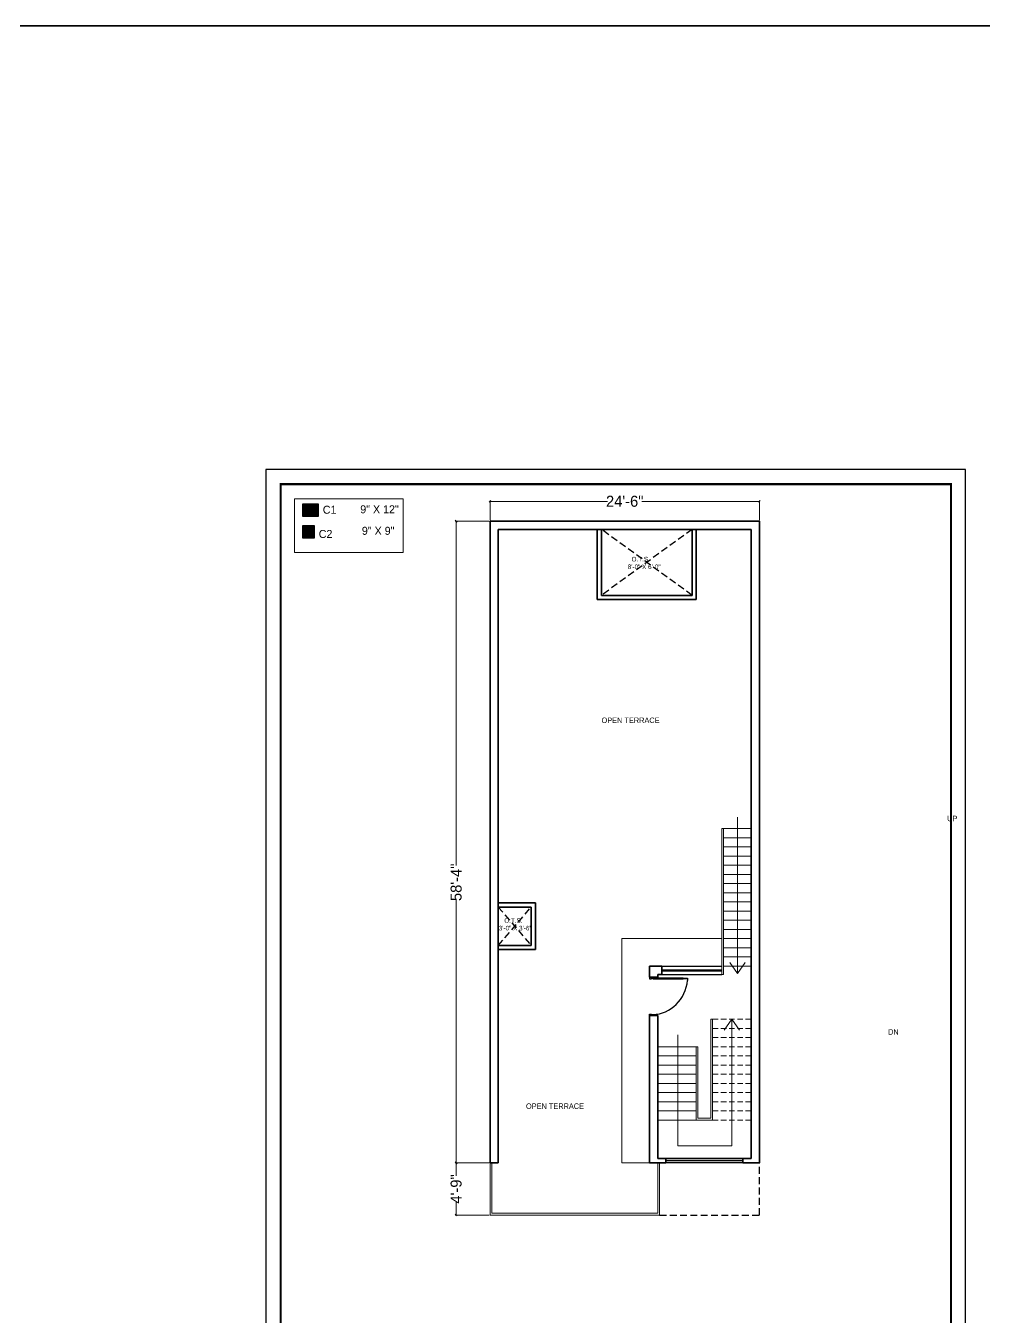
# Model space of a CAD drawing. Header units: millimetres. Extents: x -6808 to 215771, y -89660 to -16303.
# Drawn here: x 95602 to 96649, y -48018 to -46609 of the extents above; entities that cross this region are included whole.
import ezdxf

# ---------------------------------------------------------------- set-up
doc = ezdxf.new("R2010")
doc.units = ezdxf.units.MM
doc.header["$PDMODE"] = 35
doc.linetypes.add('DASHED', pattern=[0.75, 0.5, -0.25])
doc.layers.get('0').update_dxf_attribs({"color": 8})
for name, color, linetype, lineweight in [('column', 5, 'Continuous', 30), ('dim2', 6, 'Continuous', 20), ('Projection', 190, 'DASHED', 25), ('railing', 190, 'Continuous', 13), ('STAIR', 252, 'Continuous', 15), ('text', 7, 'Continuous', 25), ('wall', 7, 'Continuous', 35)]:
    doc.layers.add(name, color=color, linetype=linetype, lineweight=lineweight)
for name, color, linetype in [('FORMAT', 7, 'Continuous'), ('NET 01', 8, 'Continuous'), ('WIN', 5, 'Continuous')]:
    doc.layers.add(name, color=color, linetype=linetype)
doc.styles.add('cdim', font='arial.ttf')
doc.styles.add('SAJ', font='eurr____.ttf')
doc.dimstyles.new('SAJ', dxfattribs={"dimtxt": 5, "dimasz": 2, "dimexe": 1, "dimexo": 1, "dimgap": 0.09375, "dimtad": 0, "dimdec": 1, "dimzin": 0, "dimdsep": 46, "dimlunit": 4, "dimtxsty": 'SAJ', "dimblk": 'OBLIQUE', "dimcen": 0.125, "dimdle": 0.375, "dimadec": 0, "dimazin": 0, "dimtfac": 1, "dimtdec": 1, "dimtofl": 0, "dimtmove": 0, "dimatfit": 3, "dimldrblk": 'OBLIQUE', "dimfxl": 1, "dimtolj": 1, "dimtzin": 0, "dimlwd": 5, "dimlwe": 5, "dimarcsym": 1})

# ---------------------------------------------------------------- blocks, each defined once
blk = doc.blocks.new('_Oblique')
at = {"color": 0, "linetype": 'ByBlock', "lineweight": -2}
blk.add_line((-0.5, -0.5), (0.5, 0.5), dxfattribs=at)
blk = doc.blocks.new('*D873')
at = {"layer": 'Defpoints', "color": 0, "transparency": 16777216}
for p in [(96403.2, -47128.1), (96109.2, -47149.7), (96403.2, -47149.7)]:
    blk.add_point(p, dxfattribs=at)
at = {"layer": 'dim2', "color": 0, "linetype": 'DASHED', "lineweight": 5, "transparency": 16777216}
for p, q in [((96108.8, -47128.1), (96237.7, -47128.1)), ((96109.2, -47148.7), (96109.2, -47127.1)), ((96403.5, -47128.1), (96274.6, -47128.1)), ((96403.2, -47148.7), (96403.2, -47127.1))]:
    blk.add_line(p, q, dxfattribs=at)
at = {"layer": 'dim2', "color": 0, "lineweight": 5, "transparency": 16777216, "xscale": 2, "yscale": 2, "zscale": 2, "rotation": 180}
blk.add_blockref('_Oblique', (96109.2, -47128.1), dxfattribs=at)
at = {"layer": 'dim2', "color": 0, "lineweight": 5, "transparency": 16777216, "xscale": 2, "yscale": 2, "zscale": 2}
blk.add_blockref('_Oblique', (96403.2, -47128.1), dxfattribs=at)
at = {"layer": 'dim2', "color": 0, "transparency": 16777216, "insert": (96256.2, -47128.1), "char_height": 12, "attachment_point": 5, "style": 'SAJ'}
blk.add_mtext('\\A1;24\'-6"', dxfattribs=at)
blk = doc.blocks.new('*D874')
at = {"layer": 'Defpoints', "color": 0, "transparency": 16777216}
for p in [(96109.2, -47149.7), (96072.2, -47849.7), (96109.2, -47849.7)]:
    blk.add_point(p, dxfattribs=at)
at = {"layer": 'dim2', "color": 0, "linetype": 'DASHED', "lineweight": 5, "transparency": 16777216}
for p, q in [((96108.2, -47149.7), (96071.2, -47149.7)), ((96072.2, -47149.3), (96072.2, -47525.2)), ((96072.2, -47850), (96072.2, -47562.1)), ((96108.2, -47849.7), (96071.2, -47849.7))]:
    blk.add_line(p, q, dxfattribs=at)
at = {"layer": 'dim2', "color": 0, "lineweight": 5, "transparency": 16777216, "xscale": 2, "yscale": 2, "zscale": 2}
for p, rotation in [((96072.2, -47149.7), 90), ((96072.2, -47849.7), 270)]:
    blk.add_blockref('_Oblique', p, dxfattribs=dict(at, rotation=rotation))
at = {"layer": 'dim2', "color": 0, "transparency": 16777216, "insert": (96072.2, -47543.7), "char_height": 12, "attachment_point": 5, "rotation": 90, "style": 'SAJ'}
blk.add_mtext('\\A1;58\'-4"', dxfattribs=at)
blk = doc.blocks.new('*D875')
at = {"layer": 'Defpoints', "color": 0, "transparency": 16777216}
for p in [(96109.2, -47849.7), (96072.2, -47906.7), (96109.2, -47906.7)]:
    blk.add_point(p, dxfattribs=at)
at = {"layer": 'dim2', "color": 0, "linetype": 'DASHED', "lineweight": 5, "transparency": 16777216}
for p, q in [((96108.2, -47849.7), (96071.2, -47849.7)), ((96072.2, -47849.3), (96072.2, -47864.1)), ((96072.2, -47907), (96072.2, -47892.3)), ((96108.2, -47906.7), (96071.2, -47906.7))]:
    blk.add_line(p, q, dxfattribs=at)
at = {"layer": 'dim2', "color": 0, "lineweight": 5, "transparency": 16777216, "xscale": 2, "yscale": 2, "zscale": 2}
for p, rotation in [((96072.2, -47849.7), 90), ((96072.2, -47906.7), 270)]:
    blk.add_blockref('_Oblique', p, dxfattribs=dict(at, rotation=rotation))
at = {"layer": 'dim2', "color": 0, "transparency": 16777216, "insert": (96072.2, -47878.2), "char_height": 12, "attachment_point": 5, "rotation": 90, "style": 'SAJ'}
blk.add_mtext('\\A1;4\'-9"', dxfattribs=at)
blk = doc.blocks.new('QEWFWE')
at = {"layer": 'NET 01'}
for p, q in [((238503.4, 15011.8), (238503.4, 15015.8)), ((238503.4, 15015.8), (238505.4, 15015.8)), ((238504, 15011.8), (238503.4, 15011.8)), ((238503.4, 15011.8), (238503.4, 14988.3)), ((238504, 15015.8), (238504, 15011.8)), ((238504, 14988.3), (238504, 15011.8)), ((238503.4, 14988.3), (238503.4, 14984.4)), ((238504, 14988.3), (238503.4, 14988.3)), ((238503.4, 14984.4), (238504, 14984.4)), ((238504, 14984.4), (238504, 14988.3))]:
    blk.add_line(p, q, dxfattribs=at)
for points in [[(238503.4, 14984.4), (238502.4, 14984.4), (238502.4, 14981.4), (238503.9, 14981.4), (238503.9, 14982.9), (238503.9, 14983.2), (238503.4, 14983.2)], [(238536, 14984.4), (238537.1, 14984.4), (238537.1, 14981.4), (238535.6, 14981.4), (238535.6, 14982.9), (238535.6, 14983.2), (238536, 14983.2)]]:
    blk.add_lwpolyline(points, close=True, dxfattribs=at)
blk.add_ellipse((238504.2, 14985.6), major_axis=(-29.3, 13.5), ratio=0.925766, start_param=-2.718612, end_param=-1.204625, dxfattribs=at)

msp = doc.modelspace()

# ---------------------------------------------------------------- hatches: boundary and pattern name
at = {"layer": 'column', "ltscale": 2}
for points in [[(95904.497, -47131.331), (95904.497, -47144.43), (95921.962, -47144.43), (95921.962, -47131.331)], [(95917.596, -47167.879), (95917.596, -47154.78), (95904.497, -47154.78), (95904.497, -47167.879)]]:
    msp.add_hatch(color=5, dxfattribs=at).paths.add_polyline_path(points)

# ---------------------------------------------------------------- linework, layer by layer
at = {"layer": 'column', "lineweight": 18}
msp.add_lwpolyline([(95895.848, -47125.281), (96014.527, -47125.281), (96014.527, -47183.954), (95895.848, -47183.954)], close=True, dxfattribs=at)
at = {"layer": 'column', "ltscale": 2}
for points in [[(95904.497, -47131.331), (95904.497, -47144.43), (95921.962, -47144.43), (95921.962, -47131.331)], [(95904.497, -47167.879), (95917.596, -47167.879), (95917.596, -47154.78), (95904.497, -47154.78)]]:
    msp.add_lwpolyline(points, close=True, dxfattribs=at)
at = {"layer": 'FORMAT', "color": 0}
msp.add_lwpolyline([(95864.481, -47093.321), (95864.481, -48177.97), (96628.319, -48177.97), (96628.319, -47093.321)], close=True, dxfattribs=at)
msp.add_lwpolyline([(95864.481, -47093.321), (95864.481, -48177.97), (96628.319, -48177.97), (96628.319, -47093.321)], close=True, dxfattribs=at)
at = {"layer": 'FORMAT', "color": 0, "const_width": 2.24}
msp.add_lwpolyline([(95880.558, -47109.397), (95880.558, -48161.894), (96612.242, -48161.894), (96612.242, -47109.397)], close=True, dxfattribs=at)
msp.add_lwpolyline([(95880.558, -47109.397), (95880.558, -48161.894), (96612.242, -48161.894), (96612.242, -47109.397)], close=True, dxfattribs=at)
at = {"layer": 'Projection', "ltscale": 15}
for p, q in [((96329.674, -47230.66), (96230.674, -47158.66)), ((96329.674, -47158.66), (96230.674, -47230.66)), ((96118.174, -47570.66), (96154.174, -47612.66)), ((96118.174, -47612.66), (96154.174, -47570.66)), ((96403.174, -47906.66), (96403.174, -47849.66)), ((96294.174, -47906.66), (96403.174, -47906.66))]:
    msp.add_line(p, q, dxfattribs=at)
at = {"layer": 'railing', "color": 1}
for p, q in [((96362.174, -47485.16), (96362.174, -47644.16)), ((96364.174, -47485.16), (96362.174, -47485.16)), ((96362.174, -47644.16), (96364.174, -47644.16)), ((96350.174, -47693.16), (96350.174, -47801.16)), ((96350.174, -47693.16), (96352.174, -47693.16)), ((96334.174, -47723.16), (96336.174, -47723.16)), ((96336.174, -47723.16), (96336.174, -47801.16)), ((96336.174, -47801.16), (96350.174, -47801.16))]:
    msp.add_line(p, q, dxfattribs=at)
at = {"layer": 'railing'}
for p, q in [((96253.174, -47605.16), (96253.174, -47849.66)), ((96253.174, -47605.16), (96362.174, -47605.16)), ((96109.174, -47849.66), (96109.174, -47906.66)), ((96111.174, -47849.66), (96111.174, -47904.66)), ((96283.174, -47849.66), (96253.174, -47849.66)), ((96292.174, -47849.66), (96292.174, -47904.66)), ((96294.174, -47849.66), (96294.174, -47906.66)), ((96294.174, -47906.66), (96109.174, -47906.66)), ((96292.174, -47904.66), (96111.174, -47904.66))]:
    msp.add_line(p, q, dxfattribs=at)
at = {"layer": 'STAIR'}
for p, q in [((96364.174, -47485.16), (96364.174, -47644.16)), ((96364.174, -47485.16), (96394.174, -47485.16)), ((96364.174, -47495.16), (96394.174, -47495.16)), ((96364.174, -47505.16), (96394.174, -47505.16)), ((96364.174, -47515.16), (96394.174, -47515.16)), ((96364.174, -47525.16), (96394.174, -47525.16)), ((96364.174, -47535.16), (96394.174, -47535.16)), ((96364.174, -47545.16), (96394.174, -47545.16)), ((96364.174, -47555.16), (96394.174, -47555.16)), ((96364.174, -47565.16), (96394.174, -47565.16)), ((96364.174, -47575.16), (96394.174, -47575.16)), ((96364.174, -47585.16), (96394.174, -47585.16)), ((96364.174, -47595.16), (96394.174, -47595.16)), ((96364.174, -47605.16), (96394.174, -47605.16)), ((96364.174, -47615.16), (96394.174, -47615.16)), ((96364.174, -47625.16), (96394.174, -47625.16)), ((96364.174, -47635.16), (96394.174, -47635.16)), ((96352.174, -47693.16), (96352.174, -47803.16)), ((96314.01, -47831.23), (96314.01, -47710.105)), ((96292.174, -47723.16), (96334.174, -47723.16)), ((96334.174, -47723.16), (96334.174, -47803.16)), ((96292.174, -47733.16), (96334.174, -47733.16)), ((96292.174, -47743.16), (96334.174, -47743.16)), ((96292.174, -47753.16), (96334.174, -47753.16)), ((96292.174, -47763.16), (96334.174, -47763.16)), ((96292.174, -47773.16), (96334.174, -47773.16)), ((96292.174, -47783.16), (96334.174, -47783.16)), ((96292.174, -47793.16), (96334.174, -47793.16)), ((96292.174, -47803.16), (96334.174, -47803.16)), ((96334.174, -47803.16), (96352.174, -47803.16))]:
    msp.add_line(p, q, dxfattribs=at)
at = {"layer": 'STAIR', "linetype": 'DASHED', "ltscale": 12}
for p, q in [((96352.174, -47693.16), (96394.174, -47693.16)), ((96352.174, -47703.16), (96394.174, -47703.16)), ((96352.174, -47713.16), (96394.174, -47713.16)), ((96352.174, -47723.16), (96394.174, -47723.16)), ((96352.174, -47733.16), (96394.174, -47733.16)), ((96352.174, -47743.16), (96394.174, -47743.16)), ((96352.174, -47753.16), (96394.174, -47753.16)), ((96352.174, -47763.16), (96394.174, -47763.16)), ((96352.174, -47773.16), (96394.174, -47773.16)), ((96352.174, -47783.16), (96394.174, -47783.16)), ((96352.174, -47793.16), (96394.174, -47793.16)), ((96352.174, -47803.16), (96394.174, -47803.16))]:
    msp.add_line(p, q, dxfattribs=at)
at = {"layer": 'wall'}
for p, q in [((96403.174, -47149.66), (96109.174, -47149.66)), ((96109.174, -47149.66), (96109.174, -47849.66)), ((96118.174, -47158.66), (96118.174, -47849.66)), ((96394.174, -47158.66), (96118.174, -47158.66)), ((96248.674, -47158.66), (96253.174, -47158.66)), ((96394.174, -47158.66), (96394.174, -47845.16)), ((96403.174, -47149.66), (96403.174, -47849.66)), ((96118.174, -47230.66), (96118.174, -47235.16)), ((96283.174, -47635.16), (96296.674, -47635.16)), ((96283.174, -47644.16), (96283.174, -47635.16)), ((96296.674, -47644.16), (96296.674, -47635.16)), ((96283.174, -47644.16), (96283.174, -47647.16)), ((96283.174, -47647.16), (96292.174, -47647.16)), ((96292.174, -47644.16), (96296.674, -47644.16)), ((96292.174, -47644.16), (96292.174, -47647.16)), ((96283.174, -47689.16), (96283.174, -47849.66)), ((96283.174, -47689.16), (96292.174, -47689.16)), ((96292.174, -47689.16), (96292.174, -47845.16)), ((96118.174, -47849.66), (96109.174, -47849.66))]:
    msp.add_line(p, q, dxfattribs=at)
at = {"layer": 'wall', "color": 1}
for p, q in [((96226.174, -47235.16), (96226.174, -47158.66)), ((96230.674, -47230.66), (96230.674, -47158.66)), ((96329.674, -47158.66), (96329.674, -47230.66)), ((96334.174, -47158.66), (96334.174, -47235.16)), ((96329.674, -47230.66), (96230.674, -47230.66)), ((96334.174, -47235.16), (96226.174, -47235.16)), ((96118.174, -47566.16), (96158.674, -47566.16)), ((96118.174, -47570.66), (96154.174, -47570.66)), ((96154.174, -47570.66), (96154.174, -47612.66)), ((96158.674, -47566.16), (96158.674, -47617.16)), ((96118.174, -47612.66), (96154.174, -47612.66)), ((96118.174, -47617.16), (96158.674, -47617.16)), ((96283.174, -47849.66), (96301.174, -47849.66)), ((96292.174, -47845.16), (96301.174, -47845.16)), ((96301.174, -47845.16), (96301.174, -47849.66)), ((96385.174, -47845.16), (96394.174, -47845.16)), ((96385.174, -47845.16), (96385.174, -47849.66)), ((96385.174, -47849.66), (96403.174, -47849.66))]:
    msp.add_line(p, q, dxfattribs=at)
at = {"layer": 'wall'}
msp.add_lwpolyline([(93155.422, -46609.38), (112001.612, -46609.38), (112001.612, -48747.451), (93155.422, -48747.451)], close=True, dxfattribs=at)
at = {"layer": 'WIN'}
for p, q in [((96296.674, -47635.16), (96362.174, -47635.16)), ((96296.674, -47639.16), (96362.174, -47639.16)), ((96296.674, -47640.16), (96362.174, -47640.16)), ((96296.674, -47644.16), (96362.174, -47644.16)), ((96385.174, -47845.16), (96301.174, -47845.16)), ((96385.174, -47847.16), (96301.174, -47847.16)), ((96385.174, -47847.66), (96301.174, -47847.66)), ((96385.174, -47849.66), (96301.174, -47849.66))]:
    msp.add_line(p, q, dxfattribs=at)

# ---------------------------------------------------------------- block references
at = {"linetype": 'ByBlock', "lineweight": 20, "xscale": 1.211467555345734, "yscale": 1.211467555345734, "zscale": 1.211467555345734, "rotation": 270}
msp.add_blockref('QEWFWE', (78133.699, 241290.756), dxfattribs=at)

# ---------------------------------------------------------------- texts
at = {"layer": 'column', "linetype": 'ByBlock', "char_height": 8.73269, "attachment_point": 1, "style": 'SAJ'}
for s, insert, width in [('\\A1;{\\fCentury Gothic|b0|i0|c0|p34;C1}', (95926.615, -47132.895), 641.18496), ('\\A1;{\\fCentury Gothic|b0|i0|c0|p34;C2}', (95922.196, -47159.349), 427.45664)]:
    msp.add_mtext(s, dxfattribs=dict(at, insert=insert, width=width))
at = {"layer": 'column', "char_height": 8.73269, "width": 335.40053, "attachment_point": 5, "style": 'cdim'}
for s, insert in [('\\A1;{\\fCentury Gothic|b0|i0|c0|p34;9" X 12"}', (95988.527, -47136.851)), ('\\A1;{\\fCentury Gothic|b0|i0|c0|p34;9" X 9"}', (95987.05, -47160.303))]:
    msp.add_mtext(s, dxfattribs=dict(at, insert=insert))
at = {"layer": 'text', "ltscale": 2, "char_height": 6, "style": 'SAJ'}
for s, insert, width, attachment_point in [('\\A1;{\\fCentury Gothic|b0|i0|c0|p34; \\H0.83333x; O.T.S.\\P8\'-0" X 6\'-0"}', (96259.519, -47188.667), 244.74508, 1), ('\\A1;{\\fCentury Gothic|b0|i0|c0|p34;OPEN TERRACE}', (96230.914, -47363.97), 77.56292, 1), ('\\A1;{\\fCentury Gothic|b0|i0|c0|p34;UP}', (96619.254, -47471.1), 244.74508, 3), ('\\A1;{\\fCentury Gothic|b0|i0|c0|p34; \\H0.83333x;  O.T.S.\\P3\'-0" X 3\'-6"}', (96118.673, -47582.827), 244.74508, 1), ('\\A1;{\\fCentury Gothic|b0|i0|c0|p34;DN}', (96555.234, -47703.954), 244.74508, 3), ('\\A1;{\\fCentury Gothic|b0|i0|c0|p34;OPEN TERRACE}', (96148.434, -47784.892), 77.56292, 1)]:
    msp.add_mtext(s, dxfattribs=dict(at, insert=insert, width=width, attachment_point=attachment_point))

# ---------------------------------------------------------------- dimensions: what is measured, and where the dimension line sits
at = {"layer": 'dim2'}
for p1, p2, distance, picture, middle in [((96109.174, -47149.66), (96403.174, -47149.66), 21.574, '*D873', (96256.174, -47128.086)), ((96109.174, -47849.66), (96109.174, -47906.66), -36.986, '*D875', (96072.187, -47878.16))]:
    dim = msp.add_aligned_dim(p1=p1, p2=p2, distance=distance, dimstyle='SAJ', override={"dimtxt": 12}, dxfattribs=at)
    dim.commit()
    dim.dimension.update_dxf_attribs({"geometry": picture, "text_midpoint": middle})
dim = msp.add_linear_dim(base=(96072.187, -47849.66), p1=(96109.174, -47149.66), p2=(96109.174, -47849.66), angle=270, dimstyle='SAJ', override={"dimtxt": 12}, dxfattribs=at)
dim.commit()
dim.dimension.update_dxf_attribs({"geometry": '*D874', "text_midpoint": (96072.187, -47543.66), "dimtype": 161})

# ---------------------------------------------------------------- leaders
at = {"layer": 'STAIR'}
for points in [[(96379.289, -47643.253), (96379.289, -47472.631)], [(96373.174, -47693.16), (96373.174, -47831.23), (96314.01, -47831.23)]]:
    msp.add_leader(points, dimstyle='SAJ', override={"dimasz": 12, "dimldrblk": 'Open90'}, dxfattribs=at)

doc.saveas('drawing.dxf')
